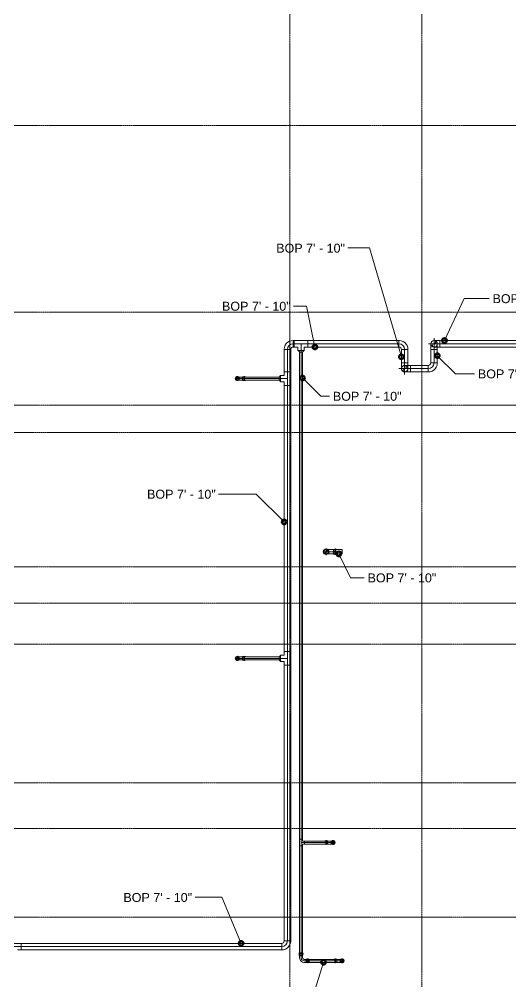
# Model space of a CAD drawing. Header units: inches. Extents: x -3679 to 241, y -496 to 1784.
# Drawn here: x -2129.8 to -1913.9, y 310.6 to 733.7 of the extents above; entities that cross this region are included whole.
import ezdxf

# ---------------------------------------------------------------- set-up
doc = ezdxf.new("R2010")
doc.units = ezdxf.units.IN
doc.header["$MEASUREMENT"] = 0
doc.linetypes.add('Grid Line', pattern=[0.875, 0.5, -0.125, 0.125, -0.125])
for name, color, linetype, lineweight in [('G-ANNO-DIMS', 251, 'Continuous', 9), ('P-PIPE', 1, 'Continuous', 9), ('P-PIPE-CNTR', 1, 'Continuous', 9), ('S-GRID', 8, 'Continuous', 9)]:
    doc.layers.add(name, color=color, linetype=linetype, lineweight=lineweight)
doc.styles.add('Arial', font='arial.ttf', dxfattribs={"height": 3.934132})

# ---------------------------------------------------------------- blocks, each defined once
blk = doc.blocks.new('Elbow - Welded - Generic - Standard-V4-FIFTH LEVEL')
at = {"layer": 'P-PIPE'}
blk.add_line((-1945.07, 591.08), (-1945.07, 591.08), dxfattribs=at)
blk.add_line((-1945.07, 591.08), (-1945.07, 591.08), dxfattribs=at)
at = {"layer": 'P-PIPE', "flags": 128}
for points in [[(-1945.07, 592.51), (-1945.74, 592.51), (-1946.37, 592.51), (-1946.9, 592.51), (-1947.3, 592.51), (-1947.53, 592.51), (-1947.59, 592.51)], [(-1947.59, 589.64), (-1947.49, 589.64), (-1947.22, 589.64), (-1946.79, 589.64), (-1946.23, 589.64), (-1945.58, 589.64), (-1945.07, 589.64)]]:
    blk.add_lwpolyline(points, dxfattribs=at)
at = {"layer": 'P-PIPE'}
for start, end in [(0, 180), (180, 0)]:
    blk.add_arc((-1947.59, 591.08), 1.44, start, end, dxfattribs=at)
blk = doc.blocks.new('Elbow - Welded - Generic - Standard-1127339-FIFTH LEVEL')
at = {"layer": 'P-PIPE'}
for p, q in [((-2.52, -1.44), (-2.52, 1.44)), ((-2.52, 1.44), (-2.52, -1.44)), ((1.44, 2.52), (-1.44, 2.52)), ((-1.44, 2.52), (1.44, 2.52))]:
    blk.add_line(p, q, dxfattribs=at)
at = {"layer": 'P-PIPE', "flags": 128}
for points in [[(-1.44, 2.52), (-1.53, 2.08), (-1.79, 1.72), (-2.18, 1.49), (-2.52, 1.44)], [(-2.52, -1.44), (-1.67, -1.34), (-0.85, -1.07), (-0.12, -0.62), (0.51, -0.03), (0.99, 0.68), (1.3, 1.48), (1.43, 2.33), (1.44, 2.52)]]:
    blk.add_lwpolyline(points, dxfattribs=at)
blk = doc.blocks.new('Victaulic-VicPress316-Elbow 90-45deg Style P568_P571 - Standard-V1-FIFTH LEVEL')
at = {"layer": 'P-PIPE'}
for p, q in [((-2327.12, 161.86), (-2327.12, 161.86)), ((-2327.12, 161.86), (-2325.73, 161.86)), ((-2324.79, 162.52), (-2325.73, 162.52)), ((-2325.73, 161.86), (-2324.79, 161.86)), ((-2325.73, 161.21), (-2324.79, 161.21)), ((-2323.6, 162.52), (-2324.9, 162.52)), ((-2324.9, 161.86), (-2324.9, 161.86)), ((-2324.9, 161.86), (-2324.9, 161.86)), ((-2324.9, 161.21), (-2323.6, 161.21)), ((-2324.79, 162.52), (-2324.79, 161.86)), ((-2324.79, 161.86), (-2324.79, 162.52)), ((-2324.79, 161.86), (-2324.79, 161.21)), ((-2324.79, 161.21), (-2324.79, 161.86)), ((-2324.23, 162.63), (-2324.69, 162.63)), ((-2324.69, 161.1), (-2324.23, 161.1)), ((-2324.23, 161.86), (-2324.23, 161.86)), ((-2324.23, 161.86), (-2324.23, 161.86)), ((-2323.6, 162.63), (-2323.94, 162.63)), ((-2323.94, 161.86), (-2323.94, 161.86)), ((-2323.94, 161.86), (-2323.94, 161.86)), ((-2323.94, 161.1), (-2323.6, 161.1)), ((-2323.6, 161.86), (-2323.6, 161.86)), ((-2323.6, 161.86), (-2323.6, 161.86)), ((-2323.6, 161.86), (-2323.6, 161.86)), ((-2323.6, 161.86), (-2323.6, 161.86))]:
    blk.add_line(p, q, dxfattribs=at)
at = {"layer": 'P-PIPE', "flags": 128}
for points in [[(-2326.21, 161.86), (-2326.31, 162.26), (-2326.56, 162.58), (-2326.93, 162.76), (-2327.34, 162.75), (-2327.71, 162.56), (-2327.96, 162.24), (-2328.04, 161.86)], [(-2328.04, 161.86), (-2327.94, 161.47), (-2327.69, 161.15), (-2327.32, 160.97), (-2326.91, 160.98), (-2326.54, 161.17), (-2326.29, 161.49), (-2326.21, 161.86)], [(-2326.36, 161.86), (-2326.45, 162.23), (-2326.7, 162.51), (-2327.06, 162.63), (-2327.43, 162.57), (-2327.73, 162.34), (-2327.88, 162), (-2327.89, 161.86)], [(-2327.89, 161.86), (-2327.8, 161.5), (-2327.55, 161.22), (-2327.19, 161.1), (-2326.82, 161.16), (-2326.52, 161.39), (-2326.37, 161.73), (-2326.36, 161.86)], [(-2325.73, 162.52), (-2326.23, 162.52), (-2326.66, 162.52), (-2326.97, 162.52), (-2327.12, 162.52), (-2327.12, 162.52)], [(-2327.12, 161.21), (-2327.03, 161.21), (-2326.77, 161.21), (-2326.36, 161.21), (-2325.88, 161.21), (-2325.73, 161.21)], [(-2324.9, 162.52), (-2324.71, 162.63), (-2324.69, 162.63)], [(-2324.69, 161.1), (-2324.89, 161.19), (-2324.9, 161.21)], [(-2324.23, 162.63), (-2324.17, 162.75), (-2324.03, 162.76), (-2323.94, 162.65), (-2323.94, 162.63)], [(-2324.23, 162.63), (-2324.23, 162.54), (-2324.23, 162.29), (-2324.23, 161.93), (-2324.23, 161.86)], [(-2324.23, 161.86), (-2324.23, 162.23), (-2324.23, 162.51), (-2324.23, 162.63), (-2324.23, 162.63)], [(-2324.23, 161.1), (-2324.23, 161.19), (-2324.23, 161.44), (-2324.23, 161.8), (-2324.23, 161.86)], [(-2324.23, 161.86), (-2324.23, 161.5), (-2324.23, 161.22), (-2324.23, 161.1), (-2324.23, 161.1)], [(-2323.94, 161.1), (-2324.01, 160.98), (-2324.15, 160.97), (-2324.23, 161.08), (-2324.23, 161.1)], [(-2323.94, 162.63), (-2323.94, 162.54), (-2323.94, 162.29), (-2323.94, 161.93), (-2323.94, 161.86)], [(-2323.94, 161.86), (-2323.94, 162.23), (-2323.94, 162.51), (-2323.94, 162.63), (-2323.94, 162.63)], [(-2323.94, 161.1), (-2323.94, 161.19), (-2323.94, 161.44), (-2323.94, 161.8), (-2323.94, 161.86)], [(-2323.94, 161.86), (-2323.94, 161.5), (-2323.94, 161.22), (-2323.94, 161.1), (-2323.94, 161.1)]]:
    blk.add_lwpolyline(points, dxfattribs=at)
at = {"layer": 'P-PIPE'}
for radius, start, end in [(0.767, 0, 180), (0.767, 0, 180), (0.767, 0, 180), (0.767, 180, 360), (0.767, 180, 0), (0.767, 180, 0), (0.657, 360, 180), (0.657, 0, 180), (0.657, 90, 180), (0.658, 180, 0), (0.658, 180, 0), (0.657, 180, 270), (0.658, 0, 90), (0.658, 270, 0)]:
    blk.add_arc((-2327.12, 161.86), radius, start, end, dxfattribs=at)
blk = doc.blocks.new('Victaulic-VicPress316-Elbow 90-45deg Style P568_P571 - Standard-523083-FIFTH LEVEL')
at = {"layer": 'P-PIPE'}
for p, q in [((-3.18, 0.77), (-3.52, 0.77)), ((-3.52, 0.77), (-3.52, -0.77)), ((-3.52, -0.77), (-3.52, 0.77)), ((-2.22, 0.66), (-3.52, 0.66)), ((-3.52, -0.66), (-3.52, 0.66)), ((-3.52, 0.66), (-3.52, -0.66)), ((-3.18, -0.77), (-3.18, 0.77)), ((-3.18, 0.77), (-3.18, -0.77)), ((-2.44, 0.77), (-2.89, 0.77)), ((-2.89, -0.77), (-2.89, 0.77)), ((-2.89, 0.77), (-2.89, -0.77)), ((-1.39, 0.66), (-2.33, 0.66)), ((-2.33, 0), (-2.33, 0.66)), ((-2.33, 0.66), (-2.33, 0)), ((-2.22, -0.66), (-2.22, 0.66)), ((-2.22, 0.66), (-2.22, -0.66)), ((-0.77, 3.52), (-0.77, 3.18)), ((0.77, 3.52), (-0.77, 3.52)), ((-0.77, 3.52), (0.77, 3.52)), ((-0.77, 3.18), (0.77, 3.18)), ((0.77, 3.18), (-0.77, 3.18)), ((-0.77, 2.89), (-0.77, 2.44)), ((-0.77, 2.89), (0.77, 2.89)), ((0.77, 2.89), (-0.77, 2.89)), ((-0.66, 3.52), (-0.66, 2.22)), ((-0.66, 3.52), (0.66, 3.52)), ((0.66, 3.52), (-0.66, 3.52)), ((-0.66, 2.33), (-0.66, 1.39)), ((0, 2.33), (-0.66, 2.33)), ((-0.66, 2.33), (0, 2.33)), ((-0.66, 2.22), (0.66, 2.22)), ((0.66, 2.22), (-0.66, 2.22)), ((0, 2.33), (0.66, 2.33)), ((0.66, 2.33), (0, 2.33)), ((0, 1.39), (0, 2.33)), ((0.66, 2.22), (0.66, 3.52)), ((0.66, 1.39), (0.66, 2.33)), ((0.77, 3.18), (0.77, 3.52)), ((0.77, 2.44), (0.77, 2.89)), ((-3.52, -0.66), (-2.22, -0.66)), ((-3.52, -0.77), (-3.18, -0.77)), ((-2.89, -0.77), (-2.44, -0.77)), ((-2.33, 0), (-2.33, -0.66)), ((-2.33, -0.66), (-2.33, 0)), ((-1.39, 0), (-2.33, 0)), ((-2.33, -0.66), (-1.39, -0.66))]:
    blk.add_line(p, q, dxfattribs=at)
at = {"layer": 'P-PIPE', "flags": 128}
for points in [[(-3.18, 0.77), (-3.11, 0.89), (-2.98, 0.9), (-2.89, 0.79), (-2.89, 0.77)], [(-3.18, 0.77), (-3.18, 0.67), (-3.18, 0.42), (-3.18, 0.07), (-3.18, -0.3), (-3.18, -0.6), (-3.18, -0.75), (-3.18, -0.77)], [(-3.18, -0.77), (-3.18, -0.67), (-3.18, -0.42), (-3.18, -0.07), (-3.18, 0.3), (-3.18, 0.6), (-3.18, 0.75), (-3.18, 0.77)], [(-2.89, -0.77), (-2.89, -0.67), (-2.89, -0.42), (-2.89, -0.07), (-2.89, 0.3), (-2.89, 0.6), (-2.89, 0.75), (-2.89, 0.77)], [(-2.89, 0.77), (-2.89, 0.67), (-2.89, 0.42), (-2.89, 0.07), (-2.89, -0.3), (-2.89, -0.6), (-2.89, -0.75), (-2.89, -0.77)], [(-2.44, 0.77), (-2.24, 0.68), (-2.22, 0.66)], [(-0.66, 1.39), (-0.75, 1.04), (-1, 0.77), (-1.35, 0.66), (-1.39, 0.66)], [(-1.39, -0.66), (-0.78, -0.56), (-0.23, -0.29), (0.22, 0.13), (0.53, 0.67), (0.65, 1.27), (0.66, 1.39)], [(-0.77, 2.89), (-0.89, 2.96), (-0.9, 3.1), (-0.79, 3.18), (-0.77, 3.18)], [(0.77, 3.18), (0.67, 3.18), (0.42, 3.18), (0.07, 3.18), (-0.3, 3.18), (-0.6, 3.18), (-0.75, 3.18), (-0.77, 3.18)], [(-0.77, 3.18), (-0.67, 3.18), (-0.42, 3.18), (-0.07, 3.18), (0.3, 3.18), (0.6, 3.18), (0.75, 3.18), (0.77, 3.18)], [(-0.77, 2.89), (-0.67, 2.89), (-0.42, 2.89), (-0.07, 2.89), (0.3, 2.89), (0.6, 2.89), (0.75, 2.89), (0.77, 2.89)], [(0.77, 2.89), (0.67, 2.89), (0.42, 2.89), (0.07, 2.89), (-0.3, 2.89), (-0.6, 2.89), (-0.75, 2.89), (-0.77, 2.89)], [(-0.66, 2.22), (-0.77, 2.41), (-0.77, 2.44)], [(0.77, 2.44), (0.68, 2.24), (0.66, 2.22)], [(0.77, 3.18), (0.89, 3.11), (0.9, 2.98), (0.79, 2.89), (0.77, 2.89)], [(-2.89, -0.77), (-2.96, -0.89), (-3.1, -0.9), (-3.18, -0.79), (-3.18, -0.77)], [(-2.22, -0.66), (-2.41, -0.77), (-2.44, -0.77)]]:
    blk.add_lwpolyline(points, dxfattribs=at)
at = {"layer": 'P-PIPE'}
blk.add_arc((-1.39, 1.39), 1.39, 270, 0, dxfattribs=at)
blk = doc.blocks.new('Elbow - Welded - Generic - Standard-V12-FIFTH LEVEL')
at = {"layer": 'P-PIPE'}
blk.add_line((-2686.72, 326), (-2686.72, 326), dxfattribs=at)
blk.add_line((-2686.72, 326), (-2686.72, 326), dxfattribs=at)
at = {"layer": 'P-PIPE', "flags": 128}
for points in [[(-2690.68, 326), (-2690.59, 326.51), (-2690.32, 326.95), (-2689.91, 327.27), (-2689.42, 327.43), (-2689.24, 327.44)], [(-2689.24, 324.56), (-2689.75, 324.66), (-2690.19, 324.92), (-2690.51, 325.33), (-2690.67, 325.82), (-2690.68, 326)], [(-2689.24, 327.44), (-2689.15, 327.44), (-2688.88, 327.44), (-2688.44, 327.44), (-2687.89, 327.44), (-2687.24, 327.44), (-2686.72, 327.44)], [(-2689.24, 327.44), (-2688.73, 327.34), (-2688.29, 327.08), (-2687.97, 326.67), (-2687.82, 326.18), (-2687.81, 326)], [(-2687.81, 326), (-2687.9, 325.49), (-2688.16, 325.05), (-2688.57, 324.73), (-2689.06, 324.57), (-2689.24, 324.56)], [(-2686.72, 324.56), (-2687.4, 324.56), (-2688.03, 324.56), (-2688.56, 324.56), (-2688.96, 324.56), (-2689.19, 324.56), (-2689.24, 324.56)]]:
    blk.add_lwpolyline(points, dxfattribs=at)
at = {"layer": 'P-PIPE'}
for start, end in [(0, 180), (180, 0)]:
    blk.add_arc((-2689.24, 326), 1.44, start, end, dxfattribs=at)
blk = doc.blocks.new('Victaulic-VicPress316-Elbow 90-45deg Style P568_P571 - Standard-1418603-FIFTH LEVEL')
at = {"layer": 'P-PIPE'}
for p, q in [((-1994.97, 499.62), (-1994.97, 499.62)), ((-1994.97, 499.62), (-1992.96, 499.62)), ((-1991.79, 500.57), (-1992.96, 500.57)), ((-1992.96, 499.62), (-1991.79, 499.62)), ((-1990.42, 500.57), (-1991.9, 500.57)), ((-1991.9, 499.62), (-1991.9, 499.62)), ((-1991.9, 499.62), (-1991.9, 499.62)), ((-1991.79, 500.57), (-1991.79, 499.62)), ((-1991.79, 499.62), (-1991.79, 500.57)), ((-1991.79, 499.62), (-1991.79, 498.67)), ((-1991.79, 498.67), (-1991.79, 499.62)), ((-1991.13, 500.68), (-1991.69, 500.68)), ((-1991.13, 499.62), (-1991.13, 499.62)), ((-1991.13, 499.62), (-1991.13, 499.62)), ((-1990.42, 500.68), (-1990.8, 500.68)), ((-1990.8, 499.62), (-1990.8, 499.62)), ((-1990.8, 499.62), (-1990.8, 499.62)), ((-1990.42, 499.62), (-1990.42, 499.62)), ((-1990.42, 499.62), (-1990.42, 499.62)), ((-1990.42, 499.62), (-1990.42, 499.62)), ((-1990.42, 499.62), (-1990.42, 499.62)), ((-1992.96, 498.67), (-1991.79, 498.67)), ((-1991.9, 498.67), (-1990.42, 498.67)), ((-1991.69, 498.56), (-1991.13, 498.56)), ((-1990.8, 498.56), (-1990.42, 498.56))]:
    blk.add_line(p, q, dxfattribs=at)
at = {"layer": 'P-PIPE', "flags": 128}
for points in [[(-1993.75, 499.62), (-1993.84, 500.09), (-1994.11, 500.48), (-1994.5, 500.75), (-1994.97, 500.84), (-1995.44, 500.75), (-1995.83, 500.49), (-1996.1, 500.1), (-1996.2, 499.63), (-1996.2, 499.62)], [(-1996.2, 499.62), (-1996.11, 499.15), (-1995.84, 498.76), (-1995.45, 498.49), (-1994.98, 498.4), (-1994.51, 498.49), (-1994.12, 498.75), (-1993.85, 499.14), (-1993.75, 499.61), (-1993.75, 499.62)], [(-1993.92, 499.62), (-1994.01, 500.05), (-1994.27, 500.41), (-1994.65, 500.63), (-1995.09, 500.67), (-1995.51, 500.53), (-1995.84, 500.23), (-1996.01, 499.83), (-1996.03, 499.62)], [(-1996.03, 499.62), (-1995.94, 499.19), (-1995.68, 498.83), (-1995.3, 498.61), (-1994.86, 498.57), (-1994.44, 498.71), (-1994.11, 499.01), (-1993.94, 499.41), (-1993.92, 499.62)], [(-1992.96, 500.57), (-1993.56, 500.57), (-1994.11, 500.57), (-1994.56, 500.57), (-1994.85, 500.57), (-1994.97, 500.57), (-1994.97, 500.57)], [(-1991.9, 500.57), (-1991.71, 500.68), (-1991.69, 500.68)], [(-1991.13, 500.68), (-1991.05, 500.82), (-1990.9, 500.83), (-1990.8, 500.7), (-1990.8, 500.68)], [(-1991.13, 500.68), (-1991.13, 500.59), (-1991.13, 500.33), (-1991.13, 499.94), (-1991.13, 499.62)], [(-1991.13, 499.62), (-1991.13, 500.05), (-1991.13, 500.41), (-1991.13, 500.63), (-1991.13, 500.68)], [(-1991.13, 498.56), (-1991.13, 498.65), (-1991.13, 498.91), (-1991.13, 499.3), (-1991.13, 499.62)], [(-1991.13, 499.62), (-1991.13, 499.19), (-1991.13, 498.83), (-1991.13, 498.61), (-1991.13, 498.56)], [(-1990.8, 500.68), (-1990.8, 500.59), (-1990.8, 500.33), (-1990.8, 499.94), (-1990.8, 499.62)], [(-1990.8, 499.62), (-1990.8, 500.05), (-1990.8, 500.41), (-1990.8, 500.63), (-1990.8, 500.68)], [(-1990.8, 498.56), (-1990.8, 498.65), (-1990.8, 498.91), (-1990.8, 499.3), (-1990.8, 499.62)], [(-1990.8, 499.62), (-1990.8, 499.19), (-1990.8, 498.83), (-1990.8, 498.61), (-1990.8, 498.56)], [(-1994.97, 498.67), (-1994.88, 498.67), (-1994.61, 498.67), (-1994.19, 498.67), (-1993.65, 498.67), (-1993.05, 498.67), (-1992.96, 498.67)], [(-1991.69, 498.56), (-1991.89, 498.65), (-1991.9, 498.67)], [(-1990.8, 498.56), (-1990.88, 498.42), (-1991.03, 498.41), (-1991.13, 498.54), (-1991.13, 498.56)]]:
    blk.add_lwpolyline(points, dxfattribs=at)
at = {"layer": 'P-PIPE'}
for radius, start, end in [(1.06, 0, 180), (1.06, 0, 180), (1.06, 0, 180), (1.06, 180, 0), (1.06, 180, 0), (1.06, 180, 0), (0.95, 0, 180), (0.95, 0, 180), (0.95, 90, 180), (0.95, 180, 0), (0.95, 180, 0), (0.95, 180, 270), (0.95, 0, 90), (0.95, 270, 0)]:
    blk.add_arc((-1994.97, 499.62), radius, start, end, dxfattribs=at)

msp = doc.modelspace()

# ---------------------------------------------------------------- linework, layer by layer
at = {"layer": 'G-ANNO-DIMS'}
for p, q in [((-1975.97, 633.19), (-1985.45, 633.19)), ((-1961.94, 585.33), (-1975.97, 633.19)), ((-1943.04, 592.52), (-1934.36, 610.99)), ((-1934.36, 610.99), (-1923.39, 610.99)), ((-2003.57, 607.66), (-2009.28, 607.66)), ((-1999.91, 589.64), (-2003.57, 607.66)), ((-1946.15, 585.82), (-1938.23, 577.9)), ((-2005.35, 576.03), (-1997.38, 568.07)), ((-1938.23, 577.9), (-1929.83, 577.9)), ((-1997.38, 568.07), (-1993.54, 568.07)), ((-2025.72, 525.01), (-2042.2, 525.01)), ((-2013.44, 512.73), (-2025.72, 525.01)), ((-1989.39, 498.67), (-1984.24, 488.22)), ((-1984.24, 488.22), (-1978.28, 488.22)), ((-2040.81, 347.7), (-2052.59, 347.7)), ((-2032.35, 327.44), (-2040.81, 347.7)), ((-1996.12, 319.09), (-1999.9, 306.86))]:
    msp.add_line(p, q, dxfattribs=at)
at = {"layer": 'G-ANNO-DIMS', "lineweight": 50}
for centre in [(-1943.04, 592.52), (-1999.91, 589.64), (-1961.94, 585.33), (-1946.15, 585.82), (-2005.35, 576.03), (-2013.44, 512.73), (-1989.39, 498.67), (-2032.35, 327.44), (-1996.12, 319.09)]:
    msp.add_circle(centre, 1, dxfattribs=at)
at = {"layer": 'P-PIPE'}
for p, q in [((-2008.99, 592.52), (-2009.48, 592.52)), ((-2009.48, 592.52), (-2009.48, 589.64)), ((-2008.99, 592.52), (-2008.99, 589.64)), ((-2003.01, 592.51), (-2008.99, 592.51)), ((-2008.99, 589.64), (-2008.99, 592.51)), ((-2008.99, 592.51), (-2008.99, 589.64)), ((-1963.02, 592.52), (-2003.01, 592.52)), ((-2003.01, 589.64), (-2003.01, 592.52)), ((-2003.01, 589.64), (-2003.01, 592.51)), ((-2003.01, 592.51), (-2003.01, 589.64)), ((-1963.02, 589.64), (-1963.02, 592.52)), ((-1813.47, 592.52), (-1945.07, 592.52)), ((-1945.07, 592.52), (-1945.07, 589.64)), ((-2013.44, 588.56), (-2013.44, 578.73)), ((-2013.44, 588.56), (-2010.57, 588.56)), ((-2010.57, 578.73), (-2010.57, 588.56)), ((-2009.48, 589.64), (-2008.99, 589.64)), ((-2008.99, 589.64), (-2007.44, 589.64)), ((-2007.44, 589.64), (-2007.44, 588.09)), ((-2004.57, 589.64), (-2003.01, 589.64)), ((-2004.57, 588.09), (-2004.57, 589.64)), ((-2003.01, 589.64), (-1963.02, 589.64)), ((-1961.94, 588.56), (-1961.94, 582.64)), ((-1959.06, 588.56), (-1961.94, 588.56)), ((-1959.06, 582.64), (-1959.06, 588.56)), ((-1949.02, 588.56), (-1949.02, 582.64)), ((-1946.15, 588.56), (-1949.02, 588.56)), ((-1946.15, 582.64), (-1946.15, 588.56)), ((-1945.07, 589.64), (-1813.47, 589.64)), ((-2007.44, 588.09), (-2004.57, 588.09)), ((-2004.57, 588.09), (-2007.44, 588.09)), ((-2007.32, 588.09), (-2006.57, 587.43)), ((-2006.66, 587.43), (-2006.66, 373.24)), ((-2006.66, 587.43), (-2005.35, 587.43)), ((-2005.44, 587.43), (-2004.69, 588.09)), ((-2005.35, 373.24), (-2005.35, 587.43)), ((-1959.06, 582.64), (-1961.94, 582.64)), ((-1950.1, 581.56), (-1957.98, 581.56)), ((-1957.98, 581.56), (-1957.98, 578.68)), ((-1950.1, 581.56), (-1950.1, 578.68)), ((-1946.15, 582.64), (-1949.02, 582.64)), ((-2015.65, 576.4), (-2031.67, 576.4)), ((-2031.67, 576.4), (-2031.67, 575.09)), ((-2014.99, 577.06), (-2015.65, 576.31)), ((-2015.65, 576.4), (-2015.65, 575.09)), ((-2013.44, 577.18), (-2014.99, 577.18)), ((-2014.99, 574.31), (-2014.99, 577.18)), ((-2014.99, 577.18), (-2014.99, 574.31)), ((-2013.44, 578.73), (-2013.44, 577.18)), ((-2013.44, 578.73), (-2010.57, 578.73)), ((-2010.57, 578.73), (-2013.44, 578.73)), ((-2013.44, 578.73), (-2010.57, 578.73)), ((-2010.57, 572.75), (-2010.57, 578.73)), ((-1957.98, 578.68), (-1950.1, 578.68)), ((-2031.67, 575.09), (-2015.65, 575.09)), ((-2015.65, 575.18), (-2014.99, 574.43)), ((-2014.99, 574.31), (-2013.44, 574.31)), ((-2013.44, 574.31), (-2013.44, 572.75)), ((-2013.44, 572.75), (-2013.44, 455.73)), ((-2013.44, 572.75), (-2010.57, 572.75)), ((-2013.44, 572.75), (-2010.57, 572.75)), ((-2010.57, 572.75), (-2013.44, 572.75)), ((-2010.57, 455.73), (-2010.57, 572.75)), ((-1988.01, 500.57), (-1991.79, 500.57)), ((-1991.79, 498.67), (-1988.01, 498.67)), ((-2015.65, 453.4), (-2031.67, 453.4)), ((-2031.67, 453.4), (-2031.67, 452.09)), ((-2014.99, 454.06), (-2015.65, 453.31)), ((-2015.65, 453.4), (-2015.65, 452.09)), ((-2013.44, 454.18), (-2014.99, 454.18)), ((-2014.99, 451.31), (-2014.99, 454.18)), ((-2014.99, 454.18), (-2014.99, 451.31)), ((-2013.44, 455.73), (-2013.44, 454.18)), ((-2013.44, 455.73), (-2010.57, 455.73)), ((-2010.57, 455.73), (-2013.44, 455.73)), ((-2013.44, 455.73), (-2010.57, 455.73)), ((-2010.57, 449.75), (-2010.57, 455.73)), ((-2031.67, 452.09), (-2015.65, 452.09)), ((-2015.65, 452.18), (-2014.99, 451.43)), ((-2014.99, 451.31), (-2013.44, 451.31)), ((-2013.44, 451.31), (-2013.44, 449.75)), ((-2013.44, 449.75), (-2013.44, 328.52)), ((-2013.44, 449.75), (-2010.57, 449.75)), ((-2013.44, 449.75), (-2010.57, 449.75)), ((-2010.57, 449.75), (-2013.44, 449.75)), ((-2010.57, 328.52), (-2010.57, 449.75)), ((-2006.66, 373.24), (-2006.66, 370.25)), ((-2005.35, 373.24), (-2006.66, 373.24)), ((-2006.66, 373.24), (-2005.35, 373.24)), ((-2006.66, 373.24), (-2005.35, 373.24)), ((-2005.35, 372.4), (-2005.35, 373.24)), ((-2006.66, 370.25), (-2006.66, 322.07)), ((-2006.66, 370.25), (-2005.35, 370.25)), ((-2005.35, 370.25), (-2006.66, 370.25)), ((-2006.66, 370.25), (-2005.35, 370.25)), ((-2004.51, 372.4), (-2005.35, 372.4)), ((-2005.35, 370.25), (-2005.35, 371.09)), ((-2005.35, 371.09), (-2004.51, 371.09)), ((-2005.35, 322.07), (-2005.35, 370.25)), ((-1994.33, 372.4), (-2004.51, 372.4)), ((-2004.51, 371.09), (-2004.51, 372.4)), ((-2004.51, 371.09), (-2004.51, 372.4)), ((-2004.51, 372.4), (-2004.51, 371.09)), ((-2004.51, 371.09), (-1994.33, 371.09)), ((-1994.33, 371.09), (-1994.33, 372.4)), ((-2129.01, 327.44), (-2134.99, 327.44)), ((-2129.01, 324.56), (-2129.01, 327.44)), ((-2129.01, 327.44), (-2129.01, 324.56)), ((-2014.52, 327.44), (-2129.01, 327.44)), ((-2129.01, 324.56), (-2129.01, 327.44)), ((-2014.52, 324.56), (-2014.52, 327.44)), ((-2013.44, 328.52), (-2010.57, 328.52)), ((-2130.56, 324.56), (-2129.01, 324.56)), ((-2129.01, 324.56), (-2014.52, 324.56)), ((-2006.66, 322.07), (-2005.35, 322.07)), ((-1990.33, 320.4), (-2003.67, 320.4)), ((-2003.67, 319.09), (-2003.67, 320.4)), ((-2003.67, 319.09), (-1990.33, 319.09)), ((-1990.33, 319.09), (-1990.33, 320.4))]:
    msp.add_line(p, q, dxfattribs=at)
for centre, radius, start, end in [((-1947.59, 591.08), 1.44, 0, 180), ((-1947.59, 591.8), 0.719, 270, 90), ((-1947.59, 591.08), 1.44, 180, 0), ((-1947.59, 590.36), 0.719, 90, 270), ((-1960.5, 580.12), 1.44, 0, 180), ((-1960.5, 580.12), 1.44, 180, 0), ((-1960.5, 579.4), 0.719, 90, 270), ((-1960.5, 580.84), 0.719, 270, 90), ((-2034, 575.74), 0.657, 0, 180), ((-2034, 575.74), 0.658, 180, 0), ((-2034, 575.41), 0.329, 90, 270), ((-2034, 576.07), 0.329, 270, 90), ((-1994.97, 499.62), 0.95, 0, 180), ((-1994.97, 499.62), 0.95, 180, 0), ((-1994.97, 499.14), 0.475, 90, 270), ((-1994.97, 500.09), 0.475, 270, 90), ((-2034, 452.74), 0.658, 0, 180), ((-2034, 453.07), 0.329, 270, 90), ((-2034, 452.74), 0.657, 180, 0), ((-2034, 452.41), 0.329, 90, 270), ((-1992, 371.74), 0.657, 0, 180), ((-1992, 371.74), 0.658, 180, 0), ((-1992, 371.41), 0.329, 90, 270), ((-1992, 372.07), 0.329, 270, 90), ((-1988, 319.74), 0.658, 0, 180), ((-1988, 319.74), 0.657, 180, 0), ((-1988, 319.41), 0.329, 90, 270), ((-1988, 320.07), 0.329, 270, 90)]:
    msp.add_arc(centre, radius, start, end, dxfattribs=at)
for centre, start_param, end_param in [((-1991.79, 499.62), 0, 1.570796), ((-1991.79, 499.62), 1.570796, 3.141593), ((-1991.79, 499.62), 4.712389, 6.283185), ((-1991.79, 499.62), 3.141593, 4.712389), ((-1988.01, 499.62), 4.712389, 6.283185), ((-1988.01, 499.62), 0, 1.570796), ((-1988.01, 499.62), 3.141593, 4.712389), ((-1988.01, 499.62), 1.570796, 3.141593)]:
    msp.add_ellipse(centre, major_axis=(0, 0.95), ratio=0.000598, start_param=start_param, end_param=end_param, dxfattribs=at)
at = {"layer": 'P-PIPE-CNTR'}
for p, q in [((-1947.59, 588.58), (-1947.59, 593.58)), ((-2012, 588.56), (-2012, 578.73)), ((-2012, 588.56), (-2012, 578.73)), ((-2008.99, 591.08), (-2009.48, 591.08)), ((-2008.99, 591.08), (-2009.48, 591.08)), ((-2008.99, 591.08), (-2003.01, 591.08)), ((-2006, 588.09), (-2006, 591.08)), ((-2003.01, 591.08), (-1963.02, 591.08)), ((-2003.01, 591.08), (-1963.02, 591.08)), ((-1960.5, 582.64), (-1960.5, 588.56)), ((-1960.5, 582.64), (-1960.5, 588.56)), ((-1950.09, 591.08), (-1945.09, 591.08)), ((-1947.59, 591.08), (-1945.07, 591.08)), ((-1947.59, 591.08), (-1947.59, 588.56)), ((-1947.59, 582.64), (-1947.59, 588.56)), ((-1947.59, 582.64), (-1947.59, 588.56)), ((-1813.47, 591.08), (-1945.07, 591.08)), ((-1813.47, 591.08), (-1945.07, 591.08)), ((-2006, 588.09), (-2006, 587.43)), ((-2006, 587.43), (-2006, 373.24)), ((-2006, 587.43), (-2006, 373.24)), ((-1963, 580.12), (-1958, 580.12)), ((-1960.5, 580.12), (-1960.5, 582.64)), ((-1960.5, 577.62), (-1960.5, 582.62)), ((-1957.98, 580.12), (-1960.5, 580.12)), ((-1950.1, 580.12), (-1957.98, 580.12)), ((-1950.1, 580.12), (-1957.98, 580.12)), ((-2035, 575.74), (-2033, 575.74)), ((-2034, 574.74), (-2034, 576.74)), ((-2034, 575.74), (-2032.61, 575.74)), ((-2032.61, 575.74), (-2031.67, 575.74)), ((-2032.61, 575.74), (-2030.48, 575.74)), ((-2015.65, 575.74), (-2031.67, 575.74)), ((-2015.65, 575.74), (-2031.67, 575.74)), ((-2014.99, 575.74), (-2015.65, 575.74)), ((-2014.99, 575.74), (-2012, 575.74)), ((-2012, 572.75), (-2012, 578.73)), ((-2012, 572.75), (-2012, 455.73)), ((-2012, 572.75), (-2012, 455.73)), ((-1996.47, 499.62), (-1993.47, 499.62)), ((-1994.97, 498.12), (-1994.97, 501.12)), ((-1994.97, 499.62), (-1992.96, 499.62)), ((-1992.96, 499.62), (-1991.79, 499.62)), ((-1992.96, 499.62), (-1990.42, 499.62)), ((-1991.79, 499.62), (-1988.01, 499.62)), ((-1991.79, 499.62), (-1988.01, 499.62)), ((-2034, 451.74), (-2034, 453.74)), ((-2012, 449.75), (-2012, 455.73)), ((-2035, 452.74), (-2033, 452.74)), ((-2034, 452.74), (-2032.61, 452.74)), ((-2032.61, 452.74), (-2031.67, 452.74)), ((-2032.61, 452.74), (-2030.48, 452.74)), ((-2015.65, 452.74), (-2031.67, 452.74)), ((-2015.65, 452.74), (-2031.67, 452.74)), ((-2014.99, 452.74), (-2015.65, 452.74)), ((-2014.99, 452.74), (-2012, 452.74)), ((-2012, 449.75), (-2012, 328.52)), ((-2012, 449.75), (-2012, 328.52)), ((-2006, 370.25), (-2006, 373.24)), ((-1992, 370.74), (-1992, 372.74)), ((-2004.51, 371.74), (-2006, 371.74)), ((-2006, 370.25), (-2006, 322.07)), ((-2006, 370.25), (-2006, 322.07)), ((-2004.51, 371.74), (-1994.33, 371.74)), ((-2004.51, 371.74), (-1994.33, 371.74)), ((-1993.39, 371.74), (-1995.52, 371.74)), ((-1993.39, 371.74), (-1994.33, 371.74)), ((-1992, 371.74), (-1993.39, 371.74)), ((-1993, 371.74), (-1991, 371.74)), ((-2129.01, 326), (-2134.99, 326)), ((-2129.01, 326), (-2014.52, 326)), ((-2129.01, 326), (-2014.52, 326)), ((-2006, 322.07), (-2006, 321.14)), ((-2004.61, 319.74), (-2003.67, 319.74)), ((-2004.61, 319.74), (-2002.48, 319.74)), ((-2003.67, 319.74), (-1990.33, 319.74)), ((-2003.67, 319.74), (-1990.33, 319.74)), ((-1989.39, 319.74), (-1991.52, 319.74)), ((-1989.39, 319.74), (-1990.33, 319.74)), ((-1988, 319.74), (-1989.39, 319.74)), ((-1989, 319.74), (-1987, 319.74)), ((-1988, 318.74), (-1988, 320.74))]:
    msp.add_line(p, q, dxfattribs=at)
for centre, radius, start, end in [((-2009.48, 588.56), 2.52, 90, 180), ((-1963.02, 588.56), 2.52, 0, 90), ((-1950.1, 582.64), 2.52, 270, 0), ((-2014.52, 328.52), 2.52, 270, 0), ((-2004.61, 321.14), 1.39, 180, 270)]:
    msp.add_arc(centre, radius, start, end, dxfattribs=at)
at = {"layer": 'S-GRID', "linetype": 'Grid Line'}
for p, q in [((-2011, 1771.74), (-2011, -484.26)), ((-1953, 1771.74), (-1953, -484.26)), ((-3666.39, 687), (228, 687)), ((-3666.39, 605), (228, 605)), ((-3666.39, 564), (228, 564)), ((228, 552), (-3666.39, 552)), ((-3666.39, 493), (228, 493)), ((-3666.39, 477), (228, 477)), ((-3666.39, 459), (228, 459)), ((-3666.39, 398), (228, 398)), ((-3666.39, 378), (228, 378)), ((-3666.39, 339), (226, 339))]:
    msp.add_line(p, q, dxfattribs=at)

# ---------------------------------------------------------------- block references
at = {"layer": 'P-PIPE'}
for name, p, rotation in [('Elbow - Welded - Generic - Standard-1127339-FIFTH LEVEL', (-2012, 591.08), 180), ('Elbow - Welded - Generic - Standard-1127339-FIFTH LEVEL', (-1960.5, 591.08), 90), ('Elbow - Welded - Generic - Standard-V4-FIFTH LEVEL', (-1369.42, 2527.7), 90), ('Victaulic-VicPress316-Elbow 90-45deg Style P568_P571 - Standard-V1-FIFTH LEVEL', (-4319.13, 533.61), 180), ('Victaulic-VicPress316-Elbow 90-45deg Style P568_P571 - Standard-523083-FIFTH LEVEL', (-2006, 319.74), 270), ('Victaulic-VicPress316-Elbow 90-45deg Style P568_P571 - Standard-V1-FIFTH LEVEL', (-4315.13, 481.61), 180)]:
    msp.add_blockref(name, p, dxfattribs=dict(at, rotation=rotation))
for name, p in [('Elbow - Welded - Generic - Standard-V4-FIFTH LEVEL', (0, 0)), ('Elbow - Welded - Generic - Standard-V12-FIFTH LEVEL', (728.74, 254.12)), ('Elbow - Welded - Generic - Standard-1127339-FIFTH LEVEL', (-1947.59, 580.12)), ('Victaulic-VicPress316-Elbow 90-45deg Style P568_P571 - Standard-V1-FIFTH LEVEL', (293.12, 413.88)), ('Victaulic-VicPress316-Elbow 90-45deg Style P568_P571 - Standard-1418603-FIFTH LEVEL', (0, 0)), ('Victaulic-VicPress316-Elbow 90-45deg Style P568_P571 - Standard-V1-FIFTH LEVEL', (293.12, 290.88)), ('Elbow - Welded - Generic - Standard-1127339-FIFTH LEVEL', (-2012, 326))]:
    msp.add_blockref(name, p, dxfattribs=at)
at = {"layer": 'P-PIPE', "extrusion": (0, 0, -1), "rotation": 270}
msp.add_blockref('Elbow - Welded - Generic - Standard-V4-FIFTH LEVEL', (1356.51, -1356.51), dxfattribs=at)

# ---------------------------------------------------------------- texts
at = {"layer": 'G-ANNO-DIMS', "char_height": 3.9341, "attachment_point": 1, "line_spacing_factor": 0.938532, "style": 'Arial'}
for s, insert, width in [('BOP 7\' - 10"', (-2016.91, 635.06), 35.952), ('BOP 7\' - 10"', (-2040.74, 609.52), 35.952), ('BOP 7\' - 10"', (-1921.89, 612.86), 35.952), ('BOP 7\' - 0"', (-1928.33, 579.77), 32.304), ('BOP 7\' - 10"', (-1992.04, 569.94), 35.952), ('BOP 7\' - 10"', (-2073.66, 526.88), 35.952), ('BOP 7\' - 10"', (-1976.78, 490.09), 35.952), ('BOP 7\' - 10"', (-2084.05, 349.57), 35.952)]:
    msp.add_mtext(s, dxfattribs=dict(at, insert=insert, width=width))

doc.saveas('drawing.dxf')
